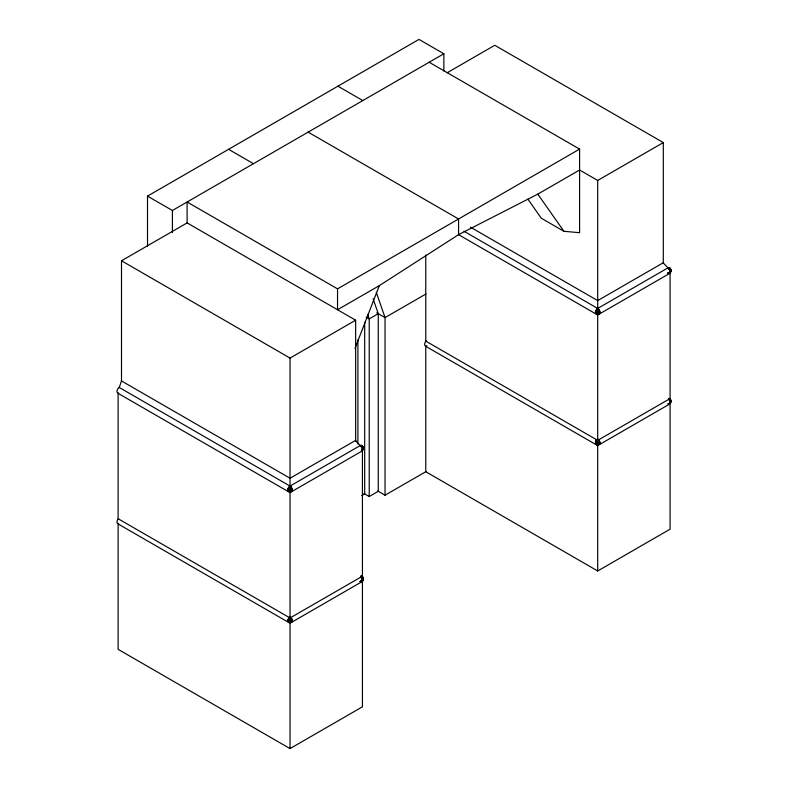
<?xml version="1.0" encoding="UTF-8"?>
<svg xmlns="http://www.w3.org/2000/svg" width="788" height="788" viewBox="0 0 788 788"><rect width="100%" height="100%" fill="white"/><g stroke="black" fill="none" stroke-linecap="round" stroke-linejoin="round"><path stroke-width="1.18" d="M355.644 441.408L355.644 320.204L187.111 222.906L121.5 260.779L121.5 380.939L119.244 387.469L290.033 486.078C292.299 486.807 293.56 492.638 290.033 491.298L289.235 491.751C286.428 490.993 288.231 487.053 290.033 486.078L360.165 445.584C363.317 444.136 364.617 450.135 361.554 450.923C362.933 451.091 364.47 446.52 361.761 445.427M289.235 622.362L287.778 620.599L289.452 617.112L288.487 620.166L288.901 622.274L291.639 622.067L292.22 619.88L290.447 617.191L291.639 620.895L291.422 621.988L290.447 622.234M464.024 231.278L597.698 308.453C599.441 310.137 600.397 314.895 596.89 314.126C594.093 313.368 595.886 309.428 597.698 308.453L667.82 267.959C671.928 266.236 671.859 274.904 667.82 273.19L668.618 272.973M595.433 442.974C595.758 433.971 603.963 445.21 597.698 444.284L596.092 444.442L595.433 442.974L597.698 443.516L599.954 442.974M361.761 450.972C364.381 446.707 356.767 443.565 355.644 440.364L290.033 478.237L121.5 380.939M362.125 581.249C358.747 567.557 367.041 584.154 360.165 581.426L362.125 581.308L363.258 579.485L362.844 577.092L361.298 575.89L363.15 577.673L363.258 579.288L362.431 580.116M598.496 314.126C601.303 313.368 599.501 309.428 597.698 308.453L596.152 311.93L596.89 314.126M447.151 72.772L494.766 45.28L663.299 142.579L663.299 262.739C663.25 263.822 675.06 272.806 667.82 273.19L669.78 273.072L670.805 271.712L670.805 269.437L669.426 267.802M668.539 398.423C672.203 398.255 671.455 405.15 667.82 403.801C671.012 405.18 670.312 400.018 668.411 399.004M362.352 579.397L363.258 578.136L362.125 576.314L363.258 579.485L362.844 580.529M362.125 450.697L362.844 448.421L360.165 445.584L362.559 446.097L362.844 449.918M361.761 581.583C363.948 580.411 362.628 577.417 360.884 576.52M669.426 273.347L670.913 270.097L667.82 267.959L669.78 268.078L670.913 269.9L670.913 271.052L669.367 272.599M669.426 403.958L670.913 400.708L669.426 398.413L670.913 400.511L670.805 402.323L669.78 403.683M362.933 577.89L362.933 580.116L361.298 581.721M670.499 272.293L670.913 271.249L670.007 269.989M670.499 402.904L670.499 399.467L668.618 398.541L670.913 400.708L670.007 402.698M670.007 400.599L670.913 401.86L669.367 403.683M289.826 617.24L289.206 621.082L289.826 622.284M354.984 348.385L379.333 285.63L458.567 234.657L537.8 194.134L579.594 170.011M669.78 273.012L670.598 271.88L670.224 270.067L667.82 267.959L670.007 268.393L669.426 269.654M288.438 491.456L290.752 491.545L290.033 486.078L288.487 489.555L289.235 491.751M290.25 622.284L290.861 621.082L290.25 617.24M597.905 314.048L598.496 312.107L597.698 308.453L596.871 312.846L597.481 314.048M596.565 444.649L597.698 444.284C599.353 445.516 598.24 440.108 597.698 439.064C596.319 440.009 594.901 445.653 597.698 444.284L599.294 444.442M289.826 491.673L290.033 491.298C292.831 492.677 291.412 487.033 290.033 486.078C288.27 487.595 290.486 492.52 288.901 491.604M361.554 450.923L362.352 449.712M598.496 444.737L599.244 442.541L597.698 439.064L596.89 442.718L597.284 444.826M360.746 446.018L360.746 445.338M361.298 446.589L361.298 445.289M361.761 447.279L362.352 446.018L360.165 445.584L362.844 447.308L363.258 448.677L362.431 449.505M362.125 448.027L362.844 446.481M362.352 448.786L363.15 447.988L362.933 446.894L360.165 445.584M668.411 268.393L668.411 267.713M668.953 268.964L668.953 267.664M669.78 270.402L670.598 269.269L667.82 267.959M670.007 271.161L670.805 270.363L669.78 268.137M670.086 271.88L670.598 269.654L670.007 268.639M668.411 273.436L667.82 273.19M670.499 272.146L669.426 272.835M361.298 577.2L361.554 576.087M361.761 577.89L362.352 576.629L360.963 576.166M362.125 578.638L362.933 577.505L360.993 576.284M668.953 399.575L669.209 398.462M669.426 400.265L669.78 398.689M669.78 401.013L670.499 399.614L668.648 398.659M670.007 401.772L670.805 400.974L670.086 399.88M670.086 402.491L670.224 400.678L668.539 398.895M361.761 450.46L362.933 449.505L363.258 447.722L362.125 445.762M669.426 403.446L670.086 403.032M147.514 246.526L147.514 196.123L418.98 39.4L443.861 53.771L443.861 70.979M147.514 196.123L172.405 210.494L443.861 53.771M187.111 222.906L187.111 202.004L337.54 288.861L579.594 149.109L579.594 232.696L563.922 231.298L541.307 218.237L527.891 199.157M379.333 285.63L337.54 309.753L337.54 288.861M121.5 260.779L290.033 358.077L355.644 320.204M579.673 170.05L597.698 180.452L663.299 142.579M373.098 298.77L378.26 313.673L369.217 318.904L366.105 317.101M426.012 293.944L385.046 317.594L376.753 312.806M663.299 262.739L597.698 300.612L470.495 227.18M291.166 617.684L290.033 617.959L118.111 518.731L118.111 393.35L290.033 492.608L362.431 450.815L362.431 576.195L290.033 617.989L288.901 617.684M458.665 234.716L597.698 314.983L670.086 273.19L670.086 398.57L597.698 440.364L425.766 341.106L425.766 255.056M361.781 495.593L364.686 493.918L364.686 322.41M364.026 493.534L369.217 496.529L378.26 491.308L378.26 313.673M377.787 491.032L385.046 495.219L426.012 471.579M290.033 623.219L362.431 581.426L362.431 706.806L290.033 748.6L118.111 649.342L118.111 523.951L290.033 623.219L290.033 748.6M597.698 445.594L670.086 403.801L670.086 529.181L597.698 570.975L425.766 471.716L425.766 346.326L597.698 445.594L597.698 570.975M598.279 308.876L597.107 308.876M598.821 309.457L596.565 309.457M599.294 310.137L596.092 310.137M599.658 310.886L595.738 310.886M599.875 311.654L597.698 312.176L595.511 311.654M599.954 312.373L597.698 312.915L595.433 312.373M599.875 313.003L597.698 313.526L595.511 313.003M599.658 313.506L595.738 313.506M290.624 486.501L289.452 486.501M291.166 487.082L288.901 487.082M291.639 487.762L288.438 487.762M291.993 488.511L288.073 488.511M292.22 489.279L290.033 489.801L287.847 489.279M292.299 489.998L290.033 490.54L287.778 489.998M292.22 490.629L290.033 491.151L287.847 490.629M290.624 491.554L289.452 491.554M291.993 491.131L290.033 491.692L288.073 491.131M290.831 491.751L291.639 491.456M598.821 440.059L596.565 440.059M599.294 440.748L596.092 440.748M599.658 441.497L595.738 441.497M599.875 442.255L597.698 442.777L595.511 442.255M599.875 443.614L597.698 444.136L595.511 443.614M598.279 444.531L597.107 444.531M599.658 444.107L595.738 444.107M291.639 618.373L288.438 618.373M291.993 619.122L288.073 619.122M292.22 619.88L290.033 620.402L287.847 619.88M292.299 620.599L290.033 621.141L287.778 620.599M292.22 621.24L290.033 621.762L287.847 621.24M291.993 621.732L288.073 621.732M361.761 581.071L360.165 581.426L360.963 581.209M599.294 313.831L598.279 313.929M290.447 622.451L291.639 622.067M598.112 314.215L598.821 314.038M291.166 491.663L290.25 491.673M598.112 444.826L598.821 444.649M597.107 313.929L596.092 313.831M288.438 622.067L289.62 622.234M597.107 314.176L598.279 314.176M597.107 444.777L598.279 444.777M289.452 491.801L290.624 491.801M289.452 622.402L290.624 622.402M360.165 581.426L362.352 580.992L362.352 580.323M596.565 314.038L597.284 314.215M288.901 622.274L289.62 622.451M596.092 444.442L596.89 444.737M429.164 62.252L579.594 149.109M337.924 86.197L362.805 100.568M308.138 132.128L458.567 218.985L458.567 234.657M228.579 149.326L253.46 163.697M537.8 194.134L563.922 231.298M376.309 292.368L385.046 317.594L385.046 495.219M367.632 314.343L369.217 318.904L369.217 496.529M362.352 576.875L362.431 577.505M597.698 180.452L597.698 314.254M597.698 314.983L597.698 444.856M357.9 339.805L357.9 443.93M290.033 358.077L290.033 491.879M290.033 492.608L290.033 622.481M172.405 210.494L172.405 232.618M118.653 392.946A3.201 1.852 -60 0 1 116.998 391.035A3.201 1.852 -60 0 1 119.244 387.469M118.653 523.547A3.201 1.852 -60 0 1 116.979 521.991A3.201 1.852 -60 0 1 118.653 518.504M426.899 345.676A3.201 1.852 -60 0 1 424.653 344.701A3.201 1.852 -60 0 1 426.318 340.879"/></g></svg>
